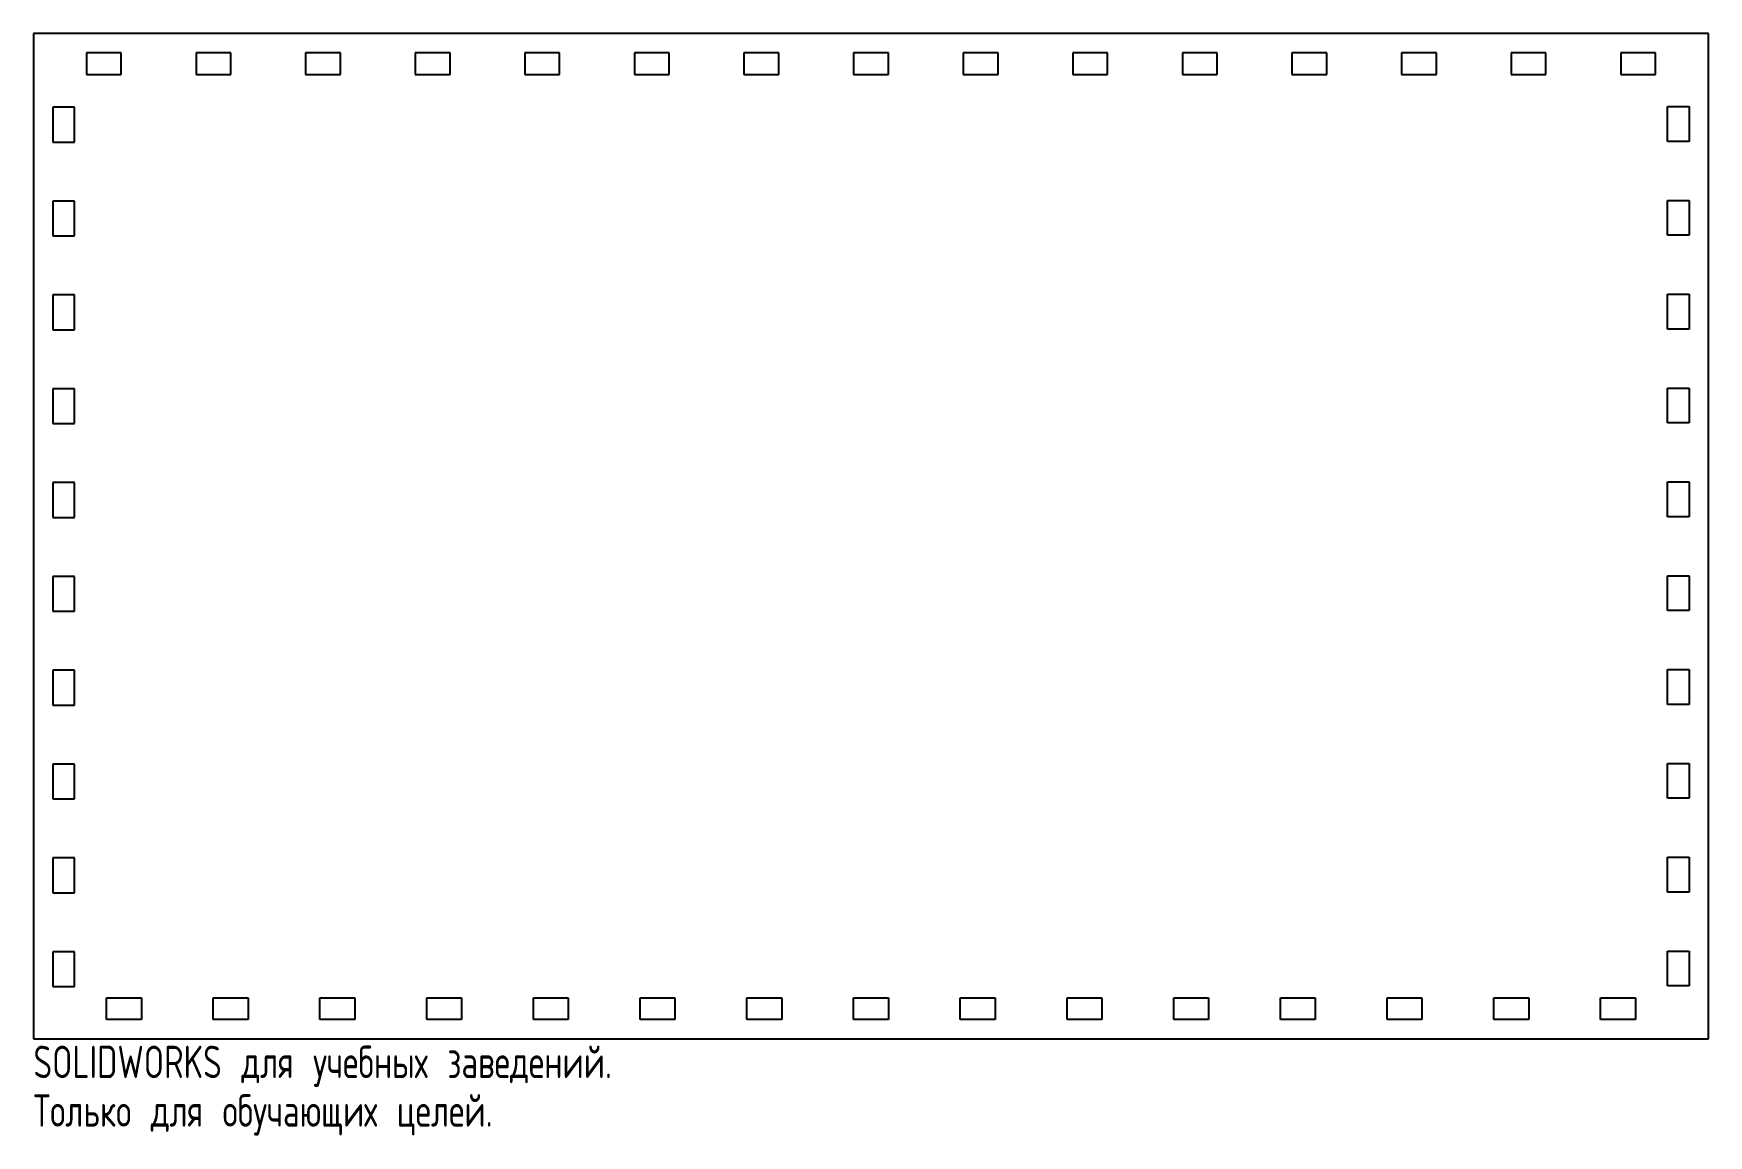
# Model space of a CAD drawing. Extents: x -119 to 131, y -102 to 62.
import ezdxf

# ---------------------------------------------------------------- set-up
doc = ezdxf.new("R2010")
doc.units = 0
doc.layers.get('0').update_dxf_attribs({"linetype": 'CONTINUOUS'})
doc.styles.add('SLDTEXTSTYLE0', font='TXT', dxfattribs={"width": 0.7, "bigfont": 'bigfont'})

msp = doc.modelspace()

# ---------------------------------------------------------------- linework, layer by layer
at = {"color": 7, "linetype": 'CONTINUOUS'}
for p, q in [((-119.08, 62.24), (-119.08, -87.76)), ((130.92, 62.24), (-119.08, 62.24)), ((130.92, -87.76), (130.92, 62.24)), ((-105.98, 59.34), (-111.18, 59.34)), ((-111.18, 59.34), (-111.18, 56.14)), ((-105.98, 56.14), (-105.98, 59.34)), ((-89.62, 59.34), (-94.82, 59.34)), ((-94.82, 59.34), (-94.82, 56.14)), ((-89.62, 56.14), (-89.62, 59.34)), ((-73.26, 59.34), (-78.46, 59.34)), ((-78.46, 59.34), (-78.46, 56.14)), ((-73.26, 56.14), (-73.26, 59.34)), ((-56.91, 59.34), (-62.11, 59.34)), ((-62.11, 59.34), (-62.11, 56.14)), ((-56.91, 56.14), (-56.91, 59.34)), ((-40.55, 59.34), (-45.75, 59.34)), ((-45.75, 59.34), (-45.75, 56.14)), ((-40.55, 56.14), (-40.55, 59.34)), ((-24.19, 59.34), (-29.39, 59.34)), ((-29.39, 59.34), (-29.39, 56.14)), ((-24.19, 56.14), (-24.19, 59.34)), ((-7.84, 59.34), (-13.04, 59.34)), ((-13.04, 59.34), (-13.04, 56.14)), ((-7.84, 56.14), (-7.84, 59.34)), ((8.52, 59.34), (3.32, 59.34)), ((3.32, 59.34), (3.32, 56.14)), ((8.52, 56.14), (8.52, 59.34)), ((24.88, 59.34), (19.68, 59.34)), ((19.68, 59.34), (19.68, 56.14)), ((24.88, 56.14), (24.88, 59.34)), ((41.24, 59.34), (36.04, 59.34)), ((36.04, 59.34), (36.04, 56.14)), ((41.24, 56.14), (41.24, 59.34)), ((57.59, 59.34), (52.39, 59.34)), ((52.39, 59.34), (52.39, 56.14)), ((57.59, 56.14), (57.59, 59.34)), ((73.95, 59.34), (68.75, 59.34)), ((68.75, 59.34), (68.75, 56.14)), ((73.95, 56.14), (73.95, 59.34)), ((90.31, 59.34), (85.11, 59.34)), ((85.11, 59.34), (85.11, 56.14)), ((90.31, 56.14), (90.31, 59.34)), ((106.66, 59.34), (101.46, 59.34)), ((101.46, 59.34), (101.46, 56.14)), ((106.66, 56.14), (106.66, 59.34)), ((123.02, 59.34), (117.82, 59.34)), ((117.82, 59.34), (117.82, 56.14)), ((123.02, 56.14), (123.02, 59.34)), ((-111.18, 56.14), (-105.98, 56.14)), ((-94.82, 56.14), (-89.62, 56.14)), ((-78.46, 56.14), (-73.26, 56.14)), ((-62.11, 56.14), (-56.91, 56.14)), ((-45.75, 56.14), (-40.55, 56.14)), ((-29.39, 56.14), (-24.19, 56.14)), ((-13.04, 56.14), (-7.84, 56.14)), ((3.32, 56.14), (8.52, 56.14)), ((19.68, 56.14), (24.88, 56.14)), ((36.04, 56.14), (41.24, 56.14)), ((52.39, 56.14), (57.59, 56.14)), ((68.75, 56.14), (73.95, 56.14)), ((85.11, 56.14), (90.31, 56.14)), ((101.46, 56.14), (106.66, 56.14)), ((117.82, 56.14), (123.02, 56.14)), ((-116.18, 51.25), (-116.18, 46.05)), ((-112.98, 51.25), (-116.18, 51.25)), ((-112.98, 46.05), (-112.98, 51.25)), ((124.82, 51.34), (128.02, 51.34)), ((124.82, 46.14), (124.82, 51.34)), ((128.02, 51.34), (128.02, 46.14)), ((-116.18, 46.05), (-112.98, 46.05)), ((128.02, 46.14), (124.82, 46.14)), ((-116.18, 37.25), (-116.18, 32.05)), ((-112.98, 37.25), (-116.18, 37.25)), ((-112.98, 32.05), (-112.98, 37.25)), ((124.82, 37.34), (128.02, 37.34)), ((124.82, 32.14), (124.82, 37.34)), ((128.02, 37.34), (128.02, 32.14)), ((-116.18, 32.05), (-112.98, 32.05)), ((128.02, 32.14), (124.82, 32.14)), ((-116.18, 23.25), (-116.18, 18.05)), ((-112.98, 23.25), (-116.18, 23.25)), ((-112.98, 18.05), (-112.98, 23.25)), ((124.82, 23.34), (128.02, 23.34)), ((124.82, 18.14), (124.82, 23.34)), ((128.02, 23.34), (128.02, 18.14)), ((-116.18, 18.05), (-112.98, 18.05)), ((128.02, 18.14), (124.82, 18.14)), ((-116.18, 9.25), (-116.18, 4.05)), ((-112.98, 9.25), (-116.18, 9.25)), ((-112.98, 4.05), (-112.98, 9.25)), ((124.82, 9.34), (128.02, 9.34)), ((124.82, 4.14), (124.82, 9.34)), ((128.02, 9.34), (128.02, 4.14)), ((-116.18, 4.05), (-112.98, 4.05)), ((128.02, 4.14), (124.82, 4.14)), ((-116.18, -4.75), (-116.18, -9.95)), ((-112.98, -4.75), (-116.18, -4.75)), ((-112.98, -9.95), (-112.98, -4.75)), ((124.82, -4.66), (128.02, -4.66)), ((124.82, -9.86), (124.82, -4.66)), ((128.02, -4.66), (128.02, -9.86)), ((-116.18, -9.95), (-112.98, -9.95)), ((128.02, -9.86), (124.82, -9.86)), ((-116.18, -18.75), (-116.18, -23.95)), ((-112.98, -18.75), (-116.18, -18.75)), ((-112.98, -23.95), (-112.98, -18.75)), ((124.82, -18.66), (128.02, -18.66)), ((124.82, -23.86), (124.82, -18.66)), ((128.02, -18.66), (128.02, -23.86)), ((-116.18, -23.95), (-112.98, -23.95)), ((128.02, -23.86), (124.82, -23.86)), ((-116.18, -32.75), (-116.18, -37.95)), ((-112.98, -32.75), (-116.18, -32.75)), ((-112.98, -37.95), (-112.98, -32.75)), ((124.82, -32.66), (128.02, -32.66)), ((124.82, -37.86), (124.82, -32.66)), ((128.02, -32.66), (128.02, -37.86)), ((-116.18, -37.95), (-112.98, -37.95)), ((128.02, -37.86), (124.82, -37.86)), ((-116.18, -46.75), (-116.18, -51.95)), ((-112.98, -46.75), (-116.18, -46.75)), ((-112.98, -51.95), (-112.98, -46.75)), ((124.82, -46.66), (128.02, -46.66)), ((124.82, -51.86), (124.82, -46.66)), ((128.02, -46.66), (128.02, -51.86)), ((-116.18, -51.95), (-112.98, -51.95)), ((128.02, -51.86), (124.82, -51.86)), ((-116.18, -60.75), (-116.18, -65.95)), ((-112.98, -60.75), (-116.18, -60.75)), ((-112.98, -65.95), (-112.98, -60.75)), ((124.82, -60.66), (128.02, -60.66)), ((124.82, -65.86), (124.82, -60.66)), ((128.02, -60.66), (128.02, -65.86)), ((-116.18, -65.95), (-112.98, -65.95)), ((128.02, -65.86), (124.82, -65.86)), ((-116.18, -74.75), (-116.18, -79.95)), ((-112.98, -74.75), (-116.18, -74.75)), ((-112.98, -79.95), (-112.98, -74.75)), ((124.82, -74.66), (128.02, -74.66)), ((124.82, -79.86), (124.82, -74.66)), ((128.02, -74.66), (128.02, -79.86)), ((-116.18, -79.95), (-112.98, -79.95)), ((128.02, -79.86), (124.82, -79.86)), ((-108.18, -81.66), (-102.98, -81.66)), ((-108.18, -84.86), (-108.18, -81.66)), ((-102.98, -81.66), (-102.98, -84.86)), ((-92.25, -81.66), (-87.05, -81.66)), ((-92.25, -84.86), (-92.25, -81.66)), ((-87.05, -81.66), (-87.05, -84.86)), ((-76.32, -81.66), (-71.12, -81.66)), ((-76.32, -84.86), (-76.32, -81.66)), ((-71.12, -81.66), (-71.12, -84.86)), ((-60.39, -81.66), (-55.19, -81.66)), ((-60.39, -84.86), (-60.39, -81.66)), ((-55.19, -81.66), (-55.19, -84.86)), ((-44.46, -81.66), (-39.26, -81.66)), ((-44.46, -84.86), (-44.46, -81.66)), ((-39.26, -81.66), (-39.26, -84.86)), ((-28.54, -81.66), (-23.34, -81.66)), ((-28.54, -84.86), (-28.54, -81.66)), ((-23.34, -81.66), (-23.34, -84.86)), ((-12.61, -81.66), (-7.41, -81.66)), ((-12.61, -84.86), (-12.61, -81.66)), ((-7.41, -81.66), (-7.41, -84.86)), ((3.32, -81.66), (8.52, -81.66)), ((3.32, -84.86), (3.32, -81.66)), ((8.52, -81.66), (8.52, -84.86)), ((19.25, -81.66), (24.45, -81.66)), ((19.25, -84.86), (19.25, -81.66)), ((24.45, -81.66), (24.45, -84.86)), ((35.18, -81.66), (40.38, -81.66)), ((35.18, -84.86), (35.18, -81.66)), ((40.38, -81.66), (40.38, -84.86)), ((51.11, -81.66), (56.31, -81.66)), ((51.11, -84.86), (51.11, -81.66)), ((56.31, -81.66), (56.31, -84.86)), ((67.04, -81.66), (72.24, -81.66)), ((67.04, -84.86), (67.04, -81.66)), ((72.24, -81.66), (72.24, -84.86)), ((82.96, -81.66), (88.16, -81.66)), ((82.96, -84.86), (82.96, -81.66)), ((88.16, -81.66), (88.16, -84.86)), ((98.89, -81.66), (104.09, -81.66)), ((98.89, -84.86), (98.89, -81.66)), ((104.09, -81.66), (104.09, -84.86)), ((114.82, -81.66), (120.02, -81.66)), ((114.82, -84.86), (114.82, -81.66)), ((120.02, -81.66), (120.02, -84.86)), ((-102.98, -84.86), (-108.18, -84.86)), ((-87.05, -84.86), (-92.25, -84.86)), ((-71.12, -84.86), (-76.32, -84.86)), ((-55.19, -84.86), (-60.39, -84.86)), ((-39.26, -84.86), (-44.46, -84.86)), ((-23.34, -84.86), (-28.54, -84.86)), ((-7.41, -84.86), (-12.61, -84.86)), ((8.52, -84.86), (3.32, -84.86)), ((24.45, -84.86), (19.25, -84.86)), ((40.38, -84.86), (35.18, -84.86)), ((56.31, -84.86), (51.11, -84.86)), ((72.24, -84.86), (67.04, -84.86)), ((88.16, -84.86), (82.96, -84.86)), ((104.09, -84.86), (98.89, -84.86)), ((120.02, -84.86), (114.82, -84.86)), ((-119.08, -87.76), (130.92, -87.76))]:
    msp.add_line(p, q, dxfattribs=at)

# ---------------------------------------------------------------- texts
at = {"color": 7, "linetype": 'CONTINUOUS', "char_height": 4.8336, "attachment_point": 1, "style": 'SLDTEXTSTYLE0'}
for s, insert in [('SOLIDWORKS для учебных заведений.', (-119.08, -88.78)), ('Только для обучающих целей.', (-119.08, -96.03))]:
    msp.add_mtext(s, dxfattribs=dict(at, insert=insert))

doc.saveas('drawing.dxf')
